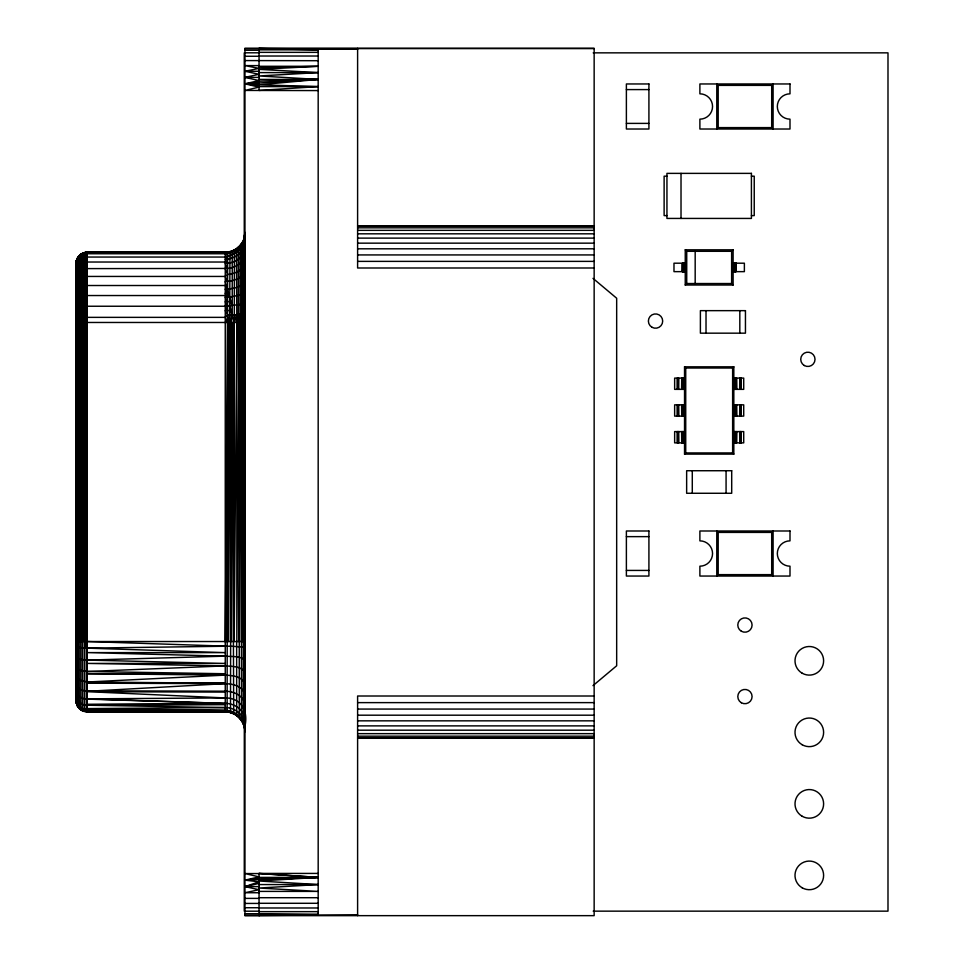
<?xml version="1.0" encoding="UTF-8"?>
<svg xmlns="http://www.w3.org/2000/svg" width="964" height="964" viewBox="0 0 964 964"><rect width="100%" height="100%" fill="white"/><g stroke="black" fill="none" stroke-linecap="round" stroke-linejoin="round"><path stroke-width="1.45" d="M76.011 676.981C77.373 687.585 70.746 708.263 87.266 709.432L225.251 711.022L87.266 710.998L225.251 711.769C235.349 711.601 244.458 720.216 244.964 730.266L244.723 727.23L244.964 731.64L244.892 729.784L244.964 730.929C245.796 720.024 236.108 710.131 225.251 710.384L87.266 708.588L225.251 707.576C235.3 707.347 245.025 715.674 244.964 725.988C248.423 711.119 241.108 697.767 225.251 697.936L87.266 691.658L225.251 691.67L86.206 691.272L80.759 689.838L76.385 685.38L76.011 281.994M76.337 315.541L76.06 322.47L244.964 322.47L244.964 731.64C245.724 720.915 235.782 711.794 225.251 711.926L86.206 711.878L80.759 709.853L77.048 705.383L76.337 315.541L87.266 314.613L85.916 310.107L87.266 306.239L225.251 306.239L240.012 304.504L243.687 303.082L244.964 301.467L244.964 271.221L242.711 275.355L238.325 278.608L232.24 280.753L225.251 281.621L232.24 305.745L229.974 301.515L225.251 301.756L227.625 306.01M76.734 259.581L76.011 263.991C76.264 258.34 81.554 253.231 87.266 253.749L225.251 253.749C235.565 253.604 245.121 244.928 244.964 234.385C244.061 244.29 235.047 252.026 225.251 252.339L227.625 252.194L85.916 252.194L86.206 711.878L87.266 711.432L82.446 710.842L80.759 709.853L80.651 708.733L79.265 708.588L77.048 705.383L76.011 700.659L76.011 263.341C75.915 257.316 81.41 252.387 87.266 252.194L87.266 711.926L85.507 710.721L84.278 711.516L82.036 710.372L78.024 707.082L77.325 322.47L77.084 641.53L77.301 258.147L80.868 254.11L85.916 252.194L225.251 252.194C232.432 252.544 239.385 248.11 242.711 241.819M78.843 255.906L78.06 641.53L78 256.978M82.036 253.412L80.795 641.53L80.868 254.11M82.446 710.842L82.036 314.734M85.916 314.589L87.266 317.361L86.206 322.47L84.302 641.53L84.579 252.448M86.206 322.47L86.206 648.145L230.492 646.181L244.314 647.085L244.964 650.953M232.24 250.833L232.24 314.939L231.348 322.47L231.324 641.53L232.228 322.47L233.698 713.83C239.217 712.553 247.772 734.315 244 724.265M240.012 245.483L240.012 314.372L239.193 322.47L239.265 717.77L241.458 720.409L241.482 243.603M79.313 641.53L79.831 322.47L80.759 641.53M78.024 707.082L78.012 706.058L79.831 709.058L82.446 710.528L87.266 711.613L227.118 712.01L227.625 251.978L225.251 252.435L227.625 253.436M229.974 251.544L228.323 641.53L228.335 322.47L227.625 315.059L225.251 310.625L229.974 310.492L232.24 314.939L234.204 322.47L234.18 641.53L236.843 322.47L236.457 248.628M233.698 713.83L229.974 712.227L230.492 712.637L231.348 322.47M233.698 641.53L234.409 249.857M244.964 304.588L244.82 302.009L244.964 313.011L236.457 314.71L236.433 322.47L234.409 314.842L227.625 315.059L225.251 317.361L87.266 317.361M238.325 247.158L238.289 322.47L240.012 314.372L239.265 641.53L241.205 322.47M76.626 629.938L76.011 627.13L76.011 654.291L76.734 657.147M227.118 641.53L228.335 322.47L229.974 315.011M241.458 641.53L242.711 241.566M87.266 648.145L225.251 652.628L87.266 652.604L225.251 656.159C231.649 656.821 240 655.532 244.964 660.171L244.964 232.396L244.82 235.059L244.964 233.204M242.711 313.963L243.639 322.47L243.687 239.397L244.964 232.577L244.723 236.77L242.82 242.542M225.251 641.53L227.625 322.47L225.251 317.361M239.193 322.47L236.831 641.53L236.843 322.47L238.325 314.553M76.734 305.142L76.011 313.734L76.734 312.083M76.096 313.119L76.011 334.52L76.734 334.339M76.011 307.191L76.734 292.719M83.278 710.926L82.157 709.649M76.12 627.13L76.011 636.204M76.734 282.826L76.011 289.863L76.734 287.405M76.011 672.257L76.011 665.979M227.625 711.794L225.251 711.914L225.251 252.194M76.011 672.908L76.734 679.994M85.916 252.423L87.266 253.628L85.916 253.653L87.266 256.014C74.108 255.629 75.59 271.318 76.011 280.283L76.554 260.81L77.301 258.846L76.011 264.232L76.554 260.81M76.011 280.898L76.144 276.897L76.011 282.934C75.554 277.138 82.277 273.945 87.266 274.378L85.916 268.607L79.807 270.715L76.011 275.837M76.011 296.37L76.096 294.562M244.82 271.402L244.964 241.108M76.409 322.47L76.734 259.376M244.82 313.252L243.94 641.53L244.398 237.132M76.011 307.962L76.096 306.468M76.096 677.788L76.734 686.742M244.82 235.758L244.964 233.481L243.687 240.313L244 239.735M79.807 254.942L79.265 641.53L78.867 322.47L78 315.132M85.916 255.906L87.266 257.051L225.251 257.051C235.638 254.918 246.447 246.892 244.964 234.987M76.011 266.377L76.096 262.208M244.82 239.421L244.964 237.53M231.348 711.806L232.216 713.276L229.974 712.227M244.964 279.042C243.94 287.85 232.252 288.658 225.251 289.2L229.974 297.117L240.012 294.948L244.82 291.128L244.964 295.574M76.011 278.632L76.12 277.307L76.096 281.03M244.723 236.77L244.964 233.734M243.639 322.47L244.398 313.505L244.266 911.149M234.409 713.902L239.265 717.77M76.554 275.21L76.337 277.56L76.734 276.319M241.446 244.748L242.711 242.458L240.012 246.326M244.964 713.721L244.964 693.996M242.82 721.458L244.314 726.603M76.096 684.259L76.554 703.19L76.011 699.768M239.964 322.47L241.482 314.18L242.82 322.47L242.771 641.53L244 322.47L243.157 723.386M76.096 268.016C76.722 263.196 81.205 259.617 85.916 259.171L87.266 257.051M244.82 243.494C243.615 252.93 234.276 259.039 225.251 259.304L227.625 263.232C235.529 262.545 243.591 257.027 244.82 248.796M76.096 271.667C76.795 266.968 81.398 263.811 85.916 263.425L87.266 262.027L225.251 262.027L227.625 263.232L225.251 263.473L227.625 268.438C235.132 267.811 243.398 263.22 244.82 255.267L244.964 257.087M76.096 293.418L78.843 290.489L84.579 288.814L85.916 292.767L87.266 292.803L85.916 288.706L87.266 285.513L85.916 281.139L87.266 276.439L85.916 274.306M76.096 300.467L78 298.623L83.278 297.117L84.579 301.298L83.278 305.733L84.579 310.155L82.47 322.47L82.482 641.53L83.29 322.47L84.278 641.53M76.096 300.238L76.734 298.647M76.096 286.911C77.313 282.838 82.133 281.476 85.916 281.139M76.337 261.352L77.301 258.846M83.278 297.117L84.579 296.972L85.916 292.767L87.266 295.538L225.251 295.538L227.625 297.274L229.974 297.117M243.687 240.313L244.338 238.361M76.734 279.102L76.096 285.091M244.964 723.422L244.964 719.12M76.011 662.521L76.734 663.883M78.156 257.713L83.278 253.616L82.157 254.351M76.096 320.072L76.734 319.337M236.457 715.131L236.843 714.565L238.325 716.589L238.289 715.782L242.277 720.59M239.193 247.459L240.53 245.916M685.247 285.019L686.73 283.537L686.73 251.303L685.247 249.821L685.247 285.019L733.11 285.019L733.11 249.821L685.247 249.821M686.73 251.303L731.628 251.303L733.11 249.821M733.821 454.116L732.628 452.935L732.628 368.019L733.821 366.826L684.536 366.826L684.536 454.116L733.821 454.116L733.821 366.826M684.536 454.116L685.729 452.935L732.628 452.935M84.579 296.972L87.266 295.538M76.096 327.218L76.734 326.796M592.993 685.633L616.671 665.763L616.671 298.238L592.993 278.367M87.266 276.439L225.251 276.439L227.625 274.511C234.686 273.921 243.097 270.414 244.82 262.823L244.964 263.859M232.24 251.628L231.348 252.194L232.228 251.833M79.301 707.6L77.325 705.877L76.011 700.189L76.048 701.623L76.096 262.015M85.916 711.577L87.266 710.854M79.807 255.689L80.651 255.267M87.266 252.435L85.916 252.966L87.266 252.93M318.18 90.58L244.964 90.435L259.051 87.121L244.964 83.832L259.051 80.578L244.964 77.385L259.051 74.276L244.964 71.264L259.051 68.372L244.964 65.612L259.051 65.612M259.051 883.422L244.964 886.615L259.051 889.724L244.964 892.736L259.051 892.736M259.051 878.529L244.964 880.168L259.051 881.807L244.964 886.615L259.051 886.615M259.051 85.471L244.964 83.832L259.051 82.193M259.051 66.287L318.18 66.287L259.051 69.36L318.18 72.601L259.051 75.963L318.18 79.434L259.051 84.796L318.18 86.603L259.051 90.435L259.051 48.2L244.964 48.2L244.964 915.8L259.051 915.8L259.051 873.42L318.18 873.42M84.579 288.814L85.916 288.706M234.409 314.842L236.457 314.71M259.051 82.988L318.18 79.434L259.051 79.434M259.051 873.42L318.18 877.397L259.051 881.012L318.18 884.566L259.051 888.037L318.18 891.399L259.051 891.399M227.625 293.128L225.251 293.261L227.625 297.274L225.251 297.37L227.625 301.648M84.579 301.298L87.266 301.274L85.916 296.888M244.892 694.454C242.771 686.163 232.746 683.777 225.251 683.645L87.266 691.309L225.251 691.309C234.577 690.947 246.483 697.201 244.964 707.998M76.048 676.077L79.265 680.09L87.266 682.006L225.251 675.113C232.24 675.475 242.952 676.354 244.964 684.5L244.892 659.918M85.916 268.607L227.625 268.438M259.051 877.397L318.18 877.397L244.964 880.168L259.051 876.879L244.964 873.565L259.051 873.565L318.18 877.397L259.051 879.662M85.916 301.226L87.266 305.576C84.458 303.889 75.12 309.263 76.011 306.227M76.048 667.112L79.265 670.076L87.266 671.498L225.251 665.895C231.842 666.425 240.831 666.004 244.892 672.137L244.964 678.258M84.579 310.155L85.916 310.107M259.051 81.205L318.18 79.434M259.051 879.204L318.18 877.397M76.011 656.544L76.385 657.894L79.265 659.219L87.266 660.099L225.251 656.159M259.051 67.805L318.18 66.287M259.051 915.475L357.608 914.8M225.251 697.936L87.266 698.84L225.251 703.395C234.397 703.238 243.952 709.733 244.892 719.264M76.011 691.489C74.421 698.478 80.12 705.528 87.266 705.226L225.251 704.479L87.266 704.503L225.251 703.395L87.266 699.117C82.277 699.201 76.698 696.008 76.048 690.694M259.051 48.345L594.149 48.345L594.149 915.655L259.051 915.655M259.051 49.839L318.18 49.839L259.051 48.525L594.149 48.525M244.964 48.718L259.051 48.718M259.051 48.525L357.608 49.2M244.964 50.273L259.051 50.273M259.051 52.357L318.18 52.357M244.964 52.803L259.051 52.803M593.197 52.851L887.989 52.851L887.989 911.149L593.197 911.149M259.051 56.02L318.18 56.02M244.964 56.261L259.051 56.261M244.964 60.575L318.18 60.708M244.964 71.264L259.051 71.264M259.051 72.601L318.18 72.601M244.964 77.385L259.051 77.385M244.964 83.832L259.051 83.832M259.051 86.603L318.18 86.603M626.383 89.592L648.917 89.592M626.383 123.392L648.917 123.392M666.943 176.183L664.124 176.183L664.124 215.611L666.943 215.611M751.414 176.183L754.234 176.183L754.234 215.611L751.414 215.611M357.608 225.745L594.149 225.745M357.608 226.263L594.149 226.263M357.608 227.817L594.149 227.817M357.608 230.348L594.149 230.348M357.608 233.818L594.149 233.818M357.608 238.12L594.149 238.12M357.608 243.157L594.149 243.157M357.608 248.808L594.149 248.808M357.608 254.93L594.149 254.93M357.608 261.377L594.149 261.377M731.748 263.196L744.377 263.196L744.377 271.643L731.748 271.643M594.149 267.992L357.608 267.992L357.608 48.345M686.73 283.537L731.628 283.537L733.11 285.019M87.266 285.513L225.251 285.513L227.625 289.031M76.554 336.87L76.337 334.4L76.734 634.167M684.536 366.826L685.729 368.019L732.628 368.019M733.038 378.093L743.714 378.093L743.714 389.36L733.038 389.36M733.038 404.844L743.714 404.844L743.714 416.111L733.038 416.111M733.038 431.595L743.714 431.595L743.714 442.862L733.038 442.862M626.383 536.635L648.917 536.635M626.383 570.423L648.917 570.423M244.964 641.53L76.011 641.53L76.734 642.157M594.149 696.008L357.608 696.008L357.608 915.655M357.608 702.623L594.149 702.623M357.608 709.07L594.149 709.07M357.608 715.192L594.149 715.192M357.608 720.843L594.149 720.843M357.608 725.88L594.149 725.88M357.608 730.182L594.149 730.182M357.608 733.652L594.149 733.652M357.608 736.183L594.149 736.183M357.608 737.737L594.149 737.737M357.608 738.255L594.149 738.255M259.051 884.566L318.18 884.566M259.051 897.713L318.18 897.713M244.964 898.388L259.051 898.388M259.051 903.292L318.18 903.292M244.964 903.425L259.051 903.425M244.964 907.739L259.051 907.739M259.051 907.98L318.18 907.98M244.964 911.197L259.051 911.197M259.051 911.643L318.18 911.643M244.964 913.727L259.051 913.727M318.18 914.161L259.051 914.161L318.18 914.8L318.18 49.2M244.964 915.282L259.051 915.282M87.266 711.613L225.251 711.769M225.251 683.645L87.266 683.187L225.251 683.247L87.266 682.006M87.266 709.432L225.251 710.384M225.251 675.113L87.266 673.691L225.251 673.74L87.266 671.498M87.266 705.226L225.251 707.576M86.206 648.145L76.048 647.181M225.251 665.895L87.266 663.413L225.251 663.449L87.266 660.099M232.24 712.926L234.204 712.974M87.266 641.53L225.251 646.133M85.916 305.576L87.266 306.239M225.251 257.051L227.625 258.967M225.251 253.749L227.625 255.689M80.759 709.552L78.024 706.793L76.385 703.274M76.734 649.869L76.096 648.929M225.251 306.239L227.625 310.565M225.251 276.439L227.625 281.416M85.916 259.171L87.266 262.027M239.193 716.541L240.012 718.276M76.734 669.956L76.096 668.173M76.554 703.19L76.144 701.503L77.301 705.648M76.734 675.366L76.096 673.354M225.251 268.546L227.625 274.511M243.157 723.205L244.892 729.977M76.734 683.801L76.096 681.44M76.734 688.802L76.011 685.368L76.554 688.79M76.734 704.419L77.048 705.383M85.916 263.425L87.266 268.546M229.974 305.913L232.24 314.939L229.962 322.47L230.492 641.53M244.398 726.591L243.639 723.398L243.687 724.326M80.868 314.806L82.048 322.47L82.446 641.53M244.495 726.736L244.964 731.134M79.807 314.903L80.795 322.47L80.759 709.853M77.301 315.264L78.06 322.47L78.06 641.53M76.048 699.49L76.048 701.358M78.843 315.011L79.265 708.588M244.892 728.049L244.964 729.29M76.734 315.397L77.084 641.53M244.892 712.396L244.964 713.975M76.011 700.599L76.048 701.623M244.892 724.506L244.964 726.796M244.892 683.729L244.964 686.163M76.108 322.47L76.385 641.53M773.104 83.964L773.104 129.019M773.104 530.995L773.104 576.05M741.051 378.093L741.051 389.36M741.051 404.844L741.051 416.111M741.051 431.595L741.051 442.862M740.834 378.093L740.834 389.36M740.834 404.844L740.834 416.111M740.834 431.595L740.834 442.862M740.617 378.093L740.617 389.36M740.617 404.844L740.617 416.111M740.617 431.595L740.617 442.862M740.4 378.093L740.4 389.36M740.4 404.844L740.4 416.111M740.4 431.595L740.4 442.862M740.219 378.093L740.219 389.36M740.219 404.844L740.219 416.111M740.219 431.595L740.219 442.862M740.051 378.093L740.051 389.36M740.051 404.844L740.051 416.111M740.051 431.595L740.051 442.862M739.822 310.649L739.822 333.17M739.906 378.093L739.906 389.36M739.906 404.844L739.906 416.111M739.906 431.595L739.906 442.862M739.786 378.093L739.653 389.36M739.786 404.844L739.653 416.111M739.653 431.595L739.786 442.862M736.629 378.093L736.773 389.36M736.629 404.844L736.773 416.111M736.773 431.595L736.629 442.862M736.388 378.093L736.388 389.36M736.388 404.844L736.388 416.111M736.388 431.595L736.388 442.862M736.074 263.196L736.002 271.643L735.954 263.196M736.038 378.093L736.038 389.36M736.038 404.844L736.038 416.111M736.038 431.595L736.038 442.862M735.749 263.196L735.749 271.643M735.604 378.093L735.604 389.36M735.604 404.844L735.604 416.111M735.604 431.595L735.604 442.862M735.532 263.196L735.532 271.643M735.243 263.196L735.243 271.643M735.098 378.093L735.098 389.36M735.098 404.844L735.098 416.111M735.098 431.595L735.098 442.862M734.869 263.196L734.869 271.643M734.447 263.196L734.447 271.643M734.532 378.093L734.532 389.36M734.532 404.844L734.532 416.111M734.532 431.595L734.532 442.862M733.99 263.196L733.99 271.643M733.99 378.093L733.99 389.36M733.99 404.844L733.99 416.111M733.99 431.595L733.99 442.862M733.749 378.093L733.749 389.36M733.749 404.844L733.749 416.111M733.749 431.595L733.749 442.862M733.484 263.196L733.484 271.643M733.267 378.093L733.267 389.36M733.267 404.844L733.267 416.111M733.267 431.595L733.267 442.862M731.628 251.303L731.628 283.537M726.073 470.733L726.073 493.267M716.782 83.964L716.782 129.019M716.782 530.995L716.782 576.05M706.022 310.649L706.022 333.17M695.177 251.303L695.177 283.537M692.285 470.733L692.285 493.267M685.729 368.019L685.729 452.935M684.874 263.196L684.874 271.643M684.609 378.093L684.609 389.36M684.609 404.844L684.609 416.111M684.609 431.595L684.609 442.862M684.368 263.196L684.368 271.643M683.91 263.196L683.91 271.643M683.825 378.093L683.825 389.36M683.825 404.844L683.825 416.111M683.825 431.595L683.825 442.862M683.488 263.196L683.488 271.643M683.259 378.093L683.259 389.36M683.259 404.844L683.259 416.111M683.259 431.595L683.259 442.862M683.115 263.196L683.115 271.643M682.825 263.196L682.825 271.643M682.608 263.196L682.608 271.643M682.741 378.093L682.741 389.36M682.741 404.844L682.741 416.111M682.741 431.595L682.741 442.862M682.319 378.093L682.319 389.36M682.319 404.844L682.319 416.111M682.319 431.595L682.319 442.862M681.97 378.093L681.97 389.36M681.97 404.844L681.97 416.111M681.97 431.595L681.97 442.862M681.729 378.093L681.584 389.36M681.584 404.844L681.729 416.111M681.584 431.595L681.729 442.862M681.018 173.375L681.018 218.43M678.656 378.093L678.572 389.36M678.572 404.844L678.704 416.111M678.572 431.595L678.704 442.862M678.451 378.093L678.451 389.36M678.451 404.844L678.451 416.111M678.451 431.595L678.451 442.862M678.307 378.093L678.138 389.36M678.138 404.844L678.307 416.111M678.138 431.595L678.307 442.862M677.957 378.093L677.957 389.36M677.957 404.844L677.957 416.111M677.957 431.595L677.957 442.862M677.74 378.093L677.74 389.36M677.74 404.844L677.74 416.111M677.74 431.595L677.74 442.862M677.523 378.093L677.523 389.36M677.523 404.844L677.523 416.111M677.523 431.595L677.523 442.862M677.306 378.093L677.306 389.36M677.306 404.844L677.306 416.111M677.306 431.595L677.306 442.862M244.266 52.851L244.266 241.072M236.65 641.53L236.65 715.553M84.278 711.516L84.302 322.47L83.278 314.662L83.278 252.845M76.337 260.678L76.385 703.551M76.144 627.13L76.337 634.023L76.144 627.13M648.917 83.964L626.383 83.964L626.383 129.019L648.917 129.019L648.917 83.964M789.998 83.964L699.888 83.964L699.888 93.821A12.677 12.677 0 0 1 712.553 106.486A12.677 12.677 0 0 1 699.888 119.162L699.888 129.019L789.998 129.019L789.998 119.162A12.677 12.677 0 0 1 777.321 106.486A12.677 12.677 0 0 1 789.998 93.821L789.998 83.964M771.694 85.374L718.192 85.374L718.192 127.61L771.694 127.61L771.694 85.374M751.414 173.375L666.943 173.375L666.943 218.43L751.414 218.43L751.414 173.375M685.38 263.196L673.981 263.196L673.981 271.643L685.38 271.643L685.38 263.196M745.449 310.649L700.394 310.649L700.394 333.17L745.449 333.17L745.449 310.649M685.091 378.093L674.643 378.093L674.643 389.36L685.091 389.36L685.091 378.093M685.091 404.844L674.643 404.844L674.643 416.111L685.091 416.111L685.091 404.844M685.091 431.595L674.643 431.595L674.643 442.862L685.091 442.862L685.091 431.595M731.7 470.733L686.645 470.733L686.645 493.267L731.7 493.267L731.7 470.733M648.917 530.995L626.383 530.995L626.383 576.05L648.917 576.05L648.917 530.995M789.998 530.995L699.888 530.995L699.888 540.852A12.677 12.677 0 0 1 712.553 553.529A12.677 12.677 0 0 1 699.888 566.193L699.888 576.05L789.998 576.05L789.998 566.193A12.677 12.677 0 0 1 777.321 553.529A12.677 12.677 0 0 1 789.998 540.852L789.998 530.995M771.694 532.405L718.192 532.405L718.192 574.64L771.694 574.64L771.694 532.405M682.391 271.643L682.379 263.196L682.283 271.643M741.364 631.251A7.158 7.158 0 0 0 752.089 625.046A7.158 7.158 0 0 0 741.364 618.852A7.158 7.158 0 0 0 741.364 631.251M804.301 365.525A7.158 7.158 0 0 0 815.026 359.331A7.158 7.158 0 0 0 804.301 353.137A7.158 7.158 0 0 0 804.301 365.525M651.953 327.266A7.158 7.158 0 0 0 662.69 321.072A7.158 7.158 0 0 0 651.953 314.879A7.158 7.158 0 0 0 651.953 327.266M741.364 702.768A7.158 7.158 0 0 0 752.089 696.574A7.158 7.158 0 0 0 741.364 690.381A7.158 7.158 0 0 0 741.364 702.768M802.156 673.197A14.303 14.303 0 0 0 823.618 660.81A14.303 14.303 0 0 0 802.156 648.423A14.303 14.303 0 0 0 802.156 673.197M802.156 744.726A14.303 14.303 0 0 0 823.618 732.339A14.303 14.303 0 0 0 802.156 719.951A14.303 14.303 0 0 0 802.156 744.726M802.156 816.255A14.303 14.303 0 0 0 823.618 803.868A14.303 14.303 0 0 0 802.156 791.48A14.303 14.303 0 0 0 802.156 816.255M802.156 887.784A14.303 14.303 0 0 0 823.618 875.396A14.303 14.303 0 0 0 802.156 862.997A14.303 14.303 0 0 0 802.156 887.784"/></g></svg>
